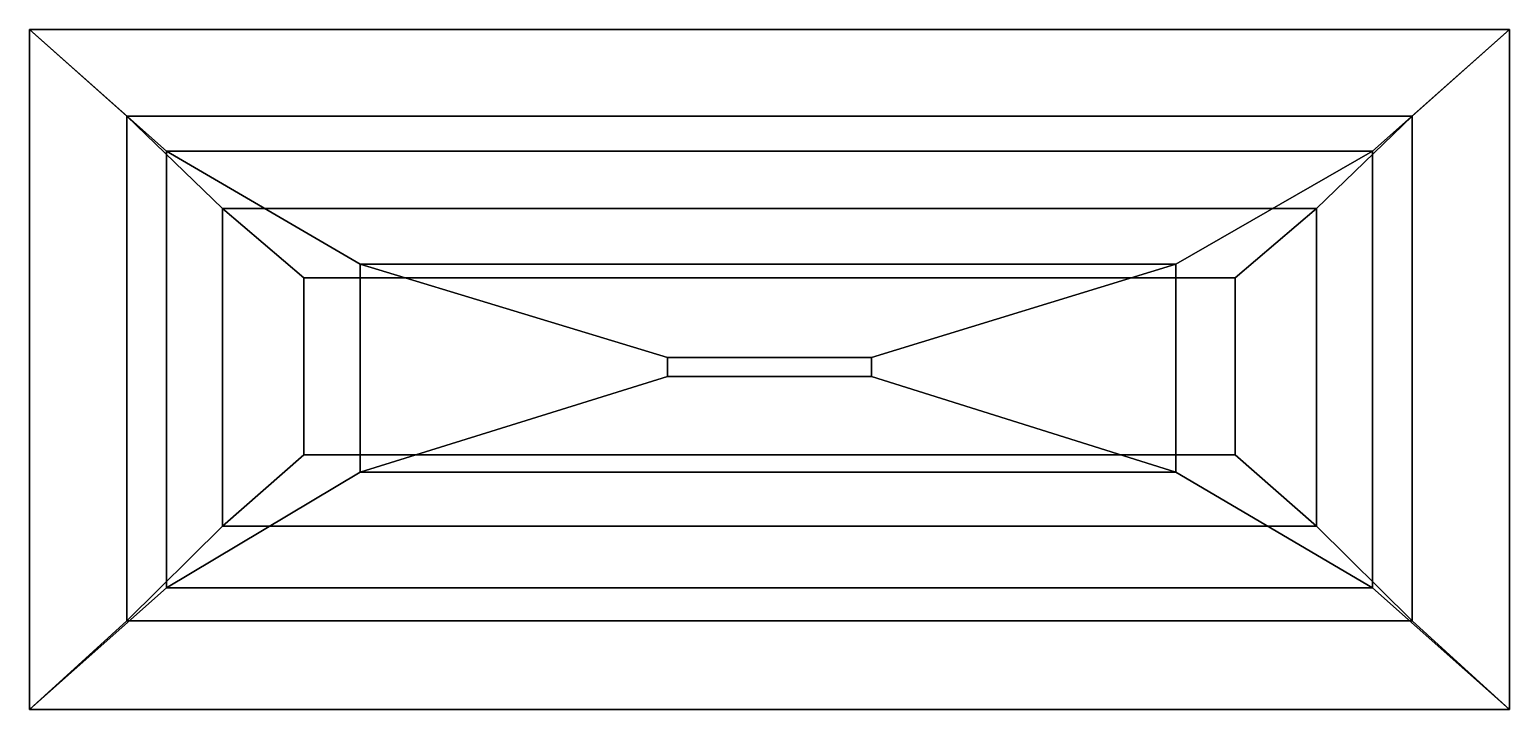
# Model space of a CAD drawing. Extents: x 0.67 to 1.97, y -1.35 to -0.75.
import ezdxf

# ---------------------------------------------------------------- set-up
doc = ezdxf.new("R2010")
doc.units = 0
doc.layers.add('NoName1', color=15, linetype='CONTINUOUS')

msp = doc.modelspace()

# ---------------------------------------------------------------- linework, layer by layer
at = {"layer": 'NoName1', "color": 0}
for points in [[(1.974716, -0.745631), (1.888884, -0.822121, 0.084699), (0.752766, -0.822121, 0.084699), (0.666933, -0.745631)], [(0.752766, -1.268549, 0.084699), (0.666933, -1.346968), (0.666933, -0.745631), (0.752766, -0.822121, 0.084699)], [(1.974716, -0.745631, -0.008922), (1.974716, -0.745631), (0.666933, -0.745631), (0.666933, -0.745631, -0.008922)], [(0.666933, -1.346968), (0.666933, -1.346968, -0.008922), (0.666933, -0.745631, -0.008922), (0.666933, -0.745631)], [(1.853747, -0.853045, -0.145924), (1.974716, -0.745631, -0.008922), (0.666933, -0.745631, -0.008922), (0.787902, -0.853045, -0.145924)], [(0.666933, -1.346968, -0.008922), (0.787902, -1.239553, -0.145924), (0.787902, -0.853045, -0.145924), (0.666933, -0.745631, -0.008922)], [(1.853747, -1.239553, -0.145924), (1.974716, -1.346968, -0.008922), (1.974716, -0.745631, -0.008922), (1.853747, -0.853045, -0.145924)], [(1.974716, -1.346968), (1.888884, -1.26855, 0.084699), (1.888884, -0.822121, 0.084699), (1.974716, -0.745631)], [(1.974716, -1.346968, -0.008922), (1.974716, -1.346968), (1.974716, -0.745631), (1.974716, -0.745631, -0.008922)], [(0.837386, -1.18493, 0.140395), (0.752766, -1.268549, 0.084699), (0.752766, -0.822121, 0.084699), (0.837386, -0.90381, 0.140395)], [(0.752766, -0.822121, 0.084699), (1.888884, -0.822121, 0.084699), (1.804263, -0.90381, 0.140395), (0.837386, -0.90381, 0.140395)], [(1.888884, -1.26855, 0.084699), (1.804263, -1.18493, 0.140395), (1.804263, -0.90381, 0.140395), (1.888884, -0.822121, 0.084699)], [(1.679957, -0.953124, -0.235822), (1.853747, -0.853045, -0.145924), (0.787902, -0.853045, -0.145924), (0.959188, -0.953124, -0.235822)], [(0.787902, -1.239553, -0.145924), (0.959188, -1.136972, -0.235822), (0.959188, -0.953124, -0.235822), (0.787902, -0.853045, -0.145924)], [(1.853747, -0.853045, -0.145924), (1.679957, -0.953124, -0.235822), (1.679957, -1.136972, -0.235822), (1.853747, -1.239553, -0.145924)], [(0.837386, -0.90381, 0.140395), (0.909401, -0.965172, 0.171494), (0.909401, -1.12164, 0.171494), (0.837386, -1.18493, 0.140395)], [(1.732249, -0.965172, 0.171494), (0.909401, -0.965172, 0.171494), (0.837386, -0.90381, 0.140395), (1.804263, -0.90381, 0.140395)], [(1.804263, -1.18493, 0.140395), (1.732249, -1.12164, 0.171494), (1.732249, -0.965172, 0.171494), (1.804263, -0.90381, 0.140395)], [(0.959188, -1.136972, -0.235822), (1.23068, -1.052535, -0.276955), (1.23068, -1.035624, -0.276955), (0.959188, -0.953124, -0.235822)], [(0.959188, -0.953124, -0.235822), (1.23068, -1.035624, -0.276955), (1.410969, -1.035624, -0.276955), (1.679957, -0.953124, -0.235822)], [(1.679957, -0.953124, -0.235822), (1.410969, -1.035624, -0.276955), (1.410969, -1.052535, -0.276955), (1.679957, -1.136972, -0.235822)], [(1.732249, -1.12164, 0.171494), (0.909401, -1.12164, 0.171494), (0.909401, -0.965172, 0.171494), (1.732249, -0.965172, 0.171494)], [(1.23068, -1.052535, -0.276955), (1.410969, -1.052535, -0.276955), (1.410969, -1.035624, -0.276955), (1.23068, -1.035624, -0.276955)], [(1.679957, -1.136972, -0.235822), (1.410969, -1.052535, -0.276955), (1.23068, -1.052535, -0.276955), (0.959188, -1.136972, -0.235822)], [(0.909401, -1.12164, 0.171494), (1.732249, -1.12164, 0.171494), (1.804263, -1.18493, 0.140395), (0.837386, -1.18493, 0.140395)], [(0.959188, -1.136972, -0.235822), (0.787902, -1.239553, -0.145924), (1.853747, -1.239553, -0.145924), (1.679957, -1.136972, -0.235822)], [(1.888884, -1.26855, 0.084699), (0.752766, -1.268549, 0.084699), (0.837386, -1.18493, 0.140395), (1.804263, -1.18493, 0.140395)], [(0.787902, -1.239553, -0.145924), (0.666933, -1.346968, -0.008922), (1.974716, -1.346968, -0.008922), (1.853747, -1.239553, -0.145924)], [(0.666933, -1.346968), (0.752766, -1.268549, 0.084699), (1.888884, -1.26855, 0.084699), (1.974716, -1.346968)], [(0.666933, -1.346968, -0.008922), (0.666933, -1.346968), (1.974716, -1.346968), (1.974716, -1.346968, -0.008922)]]:
    msp.add_3dface(points, dxfattribs=at)

doc.saveas('drawing.dxf')
